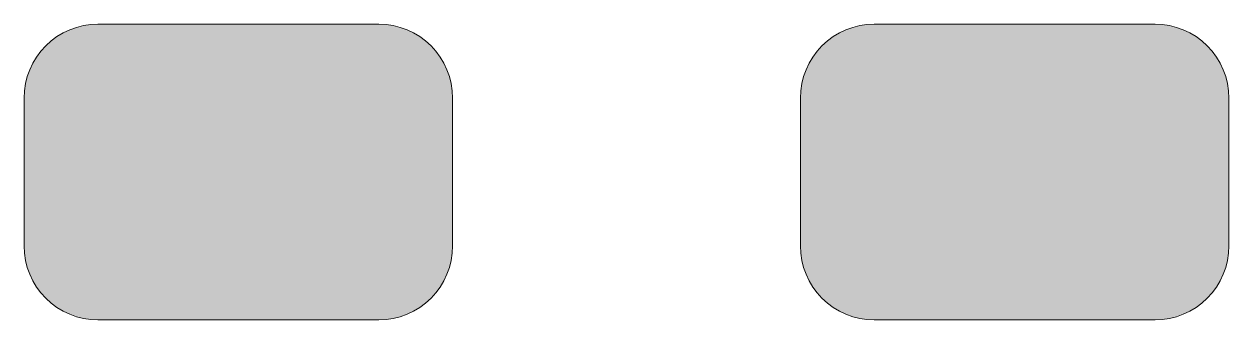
# Model space of a CAD drawing. Header units: millimetres. Extents: x -16.3 to 39.6, y -103.9 to -60.4.
# Drawn here: x -11.03 to -6.954, y -96.364 to -95.364 of the extents above; entities that cross this region are included whole.
import ezdxf

# ---------------------------------------------------------------- set-up
doc = ezdxf.new("R2010")
doc.units = ezdxf.units.MM
doc.header["$MEASUREMENT"] = 0
doc.layers.add('Camada 1', color=7, linetype='Continuous')

msp = doc.modelspace()

# ---------------------------------------------------------------- hatches: boundary and pattern name
at = {"layer": 'Camada 1', "true_color": 0x840000}
h = msp.add_hatch(color=16, dxfattribs=at)
edge = h.paths.add_edge_path()
edge.add_spline(control_points=[(-9.8052, -95.3655), (-9.8052, -95.3655), (-9.7811, -95.3691), (-9.7811, -95.3691), (-9.7811, -95.3691), (-9.7572, -95.3752), (-9.7572, -95.3752), (-9.7572, -95.3752), (-9.7341, -95.3833), (-9.7341, -95.3833), (-9.7341, -95.3833), (-9.712, -95.3937), (-9.712, -95.3937), (-9.712, -95.3937), (-9.6909, -95.4064), (-9.6909, -95.4064), (-9.6909, -95.4064), (-9.6713, -95.4211), (-9.6713, -95.4211), (-9.6713, -95.4211), (-9.653, -95.4374), (-9.653, -95.4374), (-9.653, -95.4374), (-9.6365, -95.4557), (-9.6365, -95.4557), (-9.6365, -95.4557), (-9.622, -95.4755), (-9.622, -95.4755), (-9.622, -95.4755), (-9.6093, -95.4963), (-9.6093, -95.4963), (-9.6093, -95.4963), (-9.5989, -95.5187), (-9.5989, -95.5187), (-9.5989, -95.5187), (-9.5906, -95.5418), (-9.5906, -95.5418), (-9.5906, -95.5418), (-9.5847, -95.5654), (-9.5847, -95.5654), (-9.5847, -95.5654), (-9.5809, -95.5898), (-9.5809, -95.5898), (-9.5809, -95.5898), (-9.5799, -95.6142), (-9.5799, -95.6142), (-9.5799, -95.6142), (-9.5799, -96.1143), (-9.5799, -96.1143), (-9.5799, -96.1143), (-9.5809, -96.1387), (-9.5809, -96.1387), (-9.5809, -96.1387), (-9.5847, -96.1631), (-9.5847, -96.1631), (-9.5847, -96.1631), (-9.5906, -96.1869), (-9.5906, -96.1869), (-9.5906, -96.1869), (-9.5989, -96.2101), (-9.5989, -96.2101), (-9.5989, -96.2101), (-9.6093, -96.2322), (-9.6093, -96.2322), (-9.6093, -96.2322), (-9.622, -96.2532), (-9.622, -96.2532), (-9.622, -96.2532), (-9.6365, -96.2728), (-9.6365, -96.2728), (-9.6365, -96.2728), (-9.653, -96.2911), (-9.653, -96.2911), (-9.653, -96.2911), (-9.6713, -96.3076), (-9.6713, -96.3076), (-9.6713, -96.3076), (-9.6909, -96.3221), (-9.6909, -96.3221), (-9.6909, -96.3221), (-9.712, -96.3348), (-9.712, -96.3348), (-9.712, -96.3348), (-9.7341, -96.3452), (-9.7341, -96.3452), (-9.7341, -96.3452), (-9.7572, -96.3536), (-9.7572, -96.3536), (-9.7572, -96.3536), (-9.7811, -96.3594), (-9.7811, -96.3594), (-9.7811, -96.3594), (-9.8052, -96.363), (-9.8052, -96.363), (-9.8052, -96.363), (-9.8298, -96.3642), (-9.8298, -96.3642), (-9.8298, -96.3642), (-10.7798, -96.3642), (-10.7798, -96.3642), (-10.7798, -96.3642), (-10.8044, -96.363), (-10.8044, -96.363), (-10.8044, -96.363), (-10.8285, -96.3594), (-10.8285, -96.3594), (-10.8285, -96.3594), (-10.8524, -96.3536), (-10.8524, -96.3536), (-10.8524, -96.3536), (-10.8755, -96.3452), (-10.8755, -96.3452), (-10.8755, -96.3452), (-10.8976, -96.3348), (-10.8976, -96.3348), (-10.8976, -96.3348), (-10.9187, -96.3221), (-10.9187, -96.3221), (-10.9187, -96.3221), (-10.9383, -96.3076), (-10.9383, -96.3076), (-10.9383, -96.3076), (-10.9566, -96.2911), (-10.9566, -96.2911), (-10.9566, -96.2911), (-10.9731, -96.2728), (-10.9731, -96.2728), (-10.9731, -96.2728), (-10.9876, -96.2532), (-10.9876, -96.2532), (-10.9876, -96.2532), (-11.0003, -96.2322), (-11.0003, -96.2322), (-11.0003, -96.2322), (-11.0107, -96.2101), (-11.0107, -96.2101), (-11.0107, -96.2101), (-11.019, -96.1869), (-11.019, -96.1869), (-11.019, -96.1869), (-11.0249, -96.1631), (-11.0249, -96.1631), (-11.0249, -96.1631), (-11.0287, -96.1387), (-11.0287, -96.1387), (-11.0287, -96.1387), (-11.0297, -96.1143), (-11.0297, -96.1143), (-11.0297, -96.1143), (-11.0297, -95.6142), (-11.0297, -95.6142), (-11.0297, -95.6142), (-11.0287, -95.5898), (-11.0287, -95.5898), (-11.0287, -95.5898), (-11.0249, -95.5654), (-11.0249, -95.5654), (-11.0249, -95.5654), (-11.019, -95.5418), (-11.019, -95.5418), (-11.019, -95.5418), (-11.0107, -95.5187), (-11.0107, -95.5187), (-11.0107, -95.5187), (-11.0003, -95.4963), (-11.0003, -95.4963), (-11.0003, -95.4963), (-10.9876, -95.4755), (-10.9876, -95.4755), (-10.9876, -95.4755), (-10.9731, -95.4557), (-10.9731, -95.4557), (-10.9731, -95.4557), (-10.9566, -95.4374), (-10.9566, -95.4374), (-10.9566, -95.4374), (-10.9383, -95.4211), (-10.9383, -95.4211), (-10.9383, -95.4211), (-10.9187, -95.4064), (-10.9187, -95.4064), (-10.9187, -95.4064), (-10.8976, -95.3937), (-10.8976, -95.3937), (-10.8976, -95.3937), (-10.8755, -95.3833), (-10.8755, -95.3833), (-10.8755, -95.3833), (-10.8524, -95.3752), (-10.8524, -95.3752), (-10.8524, -95.3752), (-10.8285, -95.3691), (-10.8285, -95.3691), (-10.8285, -95.3691), (-10.8044, -95.3655), (-10.8044, -95.3655), (-10.8044, -95.3655), (-10.7798, -95.3642), (-10.7798, -95.3642), (-10.7798, -95.3642), (-9.8298, -95.3642), (-9.8298, -95.3642), (-9.8298, -95.3642), (-9.8052, -95.3655), (-9.8052, -95.3655)], knot_values=[0, 0, 0, 0, 0.014706, 0.014706, 0.014706, 0.029412, 0.029412, 0.029412, 0.044118, 0.044118, 0.044118, 0.058824, 0.058824, 0.058824, 0.073529, 0.073529, 0.073529, 0.088235, 0.088235, 0.088235, 0.102941, 0.102941, 0.102941, 0.117647, 0.117647, 0.117647, 0.132353, 0.132353, 0.132353, 0.147059, 0.147059, 0.147059, 0.161765, 0.161765, 0.161765, 0.176471, 0.176471, 0.176471, 0.191176, 0.191176, 0.191176, 0.205882, 0.205882, 0.205882, 0.220588, 0.220588, 0.220588, 0.235294, 0.235294, 0.235294, 0.25, 0.25, 0.25, 0.264706, 0.264706, 0.264706, 0.279412, 0.279412, 0.279412, 0.294118, 0.294118, 0.294118, 0.308824, 0.308824, 0.308824, 0.323529, 0.323529, 0.323529, 0.338235, 0.338235, 0.338235, 0.352941, 0.352941, 0.352941, 0.367647, 0.367647, 0.367647, 0.382353, 0.382353, 0.382353, 0.397059, 0.397059, 0.397059, 0.411765, 0.411765, 0.411765, 0.426471, 0.426471, 0.426471, 0.441176, 0.441176, 0.441176, 0.455882, 0.455882, 0.455882, 0.470588, 0.470588, 0.470588, 0.485294, 0.485294, 0.485294, 0.5, 0.5, 0.5, 0.514706, 0.514706, 0.514706, 0.529412, 0.529412, 0.529412, 0.544118, 0.544118, 0.544118, 0.558824, 0.558824, 0.558824, 0.573529, 0.573529, 0.573529, 0.588235, 0.588235, 0.588235, 0.602941, 0.602941, 0.602941, 0.617647, 0.617647, 0.617647, 0.632353, 0.632353, 0.632353, 0.647059, 0.647059, 0.647059, 0.661765, 0.661765, 0.661765, 0.676471, 0.676471, 0.676471, 0.691176, 0.691176, 0.691176, 0.705882, 0.705882, 0.705882, 0.720588, 0.720588, 0.720588, 0.735294, 0.735294, 0.735294, 0.75, 0.75, 0.75, 0.764706, 0.764706, 0.764706, 0.779412, 0.779412, 0.779412, 0.794118, 0.794118, 0.794118, 0.808824, 0.808824, 0.808824, 0.823529, 0.823529, 0.823529, 0.838235, 0.838235, 0.838235, 0.852941, 0.852941, 0.852941, 0.867647, 0.867647, 0.867647, 0.882353, 0.882353, 0.882353, 0.897059, 0.897059, 0.897059, 0.911765, 0.911765, 0.911765, 0.926471, 0.926471, 0.926471, 0.941176, 0.941176, 0.941176, 0.955882, 0.955882, 0.955882, 0.970588, 0.970588, 0.970588, 0.985294, 0.985294, 0.985294, 1, 1, 1, 1], degree=3, periodic=1)
h = msp.add_hatch(color=16, dxfattribs=at)
edge = h.paths.add_edge_path()
edge.add_spline(control_points=[(-7.1788, -95.3655), (-7.1788, -95.3655), (-7.1547, -95.3691), (-7.1547, -95.3691), (-7.1547, -95.3691), (-7.1308, -95.3752), (-7.1308, -95.3752), (-7.1308, -95.3752), (-7.1077, -95.3833), (-7.1077, -95.3833), (-7.1077, -95.3833), (-7.0856, -95.3937), (-7.0856, -95.3937), (-7.0856, -95.3937), (-7.0645, -95.4064), (-7.0645, -95.4064), (-7.0645, -95.4064), (-7.045, -95.4211), (-7.045, -95.4211), (-7.045, -95.4211), (-7.0267, -95.4374), (-7.0267, -95.4374), (-7.0267, -95.4374), (-7.0102, -95.4557), (-7.0102, -95.4557), (-7.0102, -95.4557), (-6.9957, -95.4755), (-6.9957, -95.4755), (-6.9957, -95.4755), (-6.983, -95.4963), (-6.983, -95.4963), (-6.983, -95.4963), (-6.9726, -95.5187), (-6.9726, -95.5187), (-6.9726, -95.5187), (-6.9642, -95.5418), (-6.9642, -95.5418), (-6.9642, -95.5418), (-6.9583, -95.5654), (-6.9583, -95.5654), (-6.9583, -95.5654), (-6.9545, -95.5898), (-6.9545, -95.5898), (-6.9545, -95.5898), (-6.9535, -95.6142), (-6.9535, -95.6142), (-6.9535, -95.6142), (-6.9535, -96.1143), (-6.9535, -96.1143), (-6.9535, -96.1143), (-6.9545, -96.1387), (-6.9545, -96.1387), (-6.9545, -96.1387), (-6.9583, -96.1631), (-6.9583, -96.1631), (-6.9583, -96.1631), (-6.9642, -96.1869), (-6.9642, -96.1869), (-6.9642, -96.1869), (-6.9726, -96.2101), (-6.9726, -96.2101), (-6.9726, -96.2101), (-6.983, -96.2322), (-6.983, -96.2322), (-6.983, -96.2322), (-6.9957, -96.2532), (-6.9957, -96.2532), (-6.9957, -96.2532), (-7.0102, -96.2728), (-7.0102, -96.2728), (-7.0102, -96.2728), (-7.0267, -96.2911), (-7.0267, -96.2911), (-7.0267, -96.2911), (-7.045, -96.3076), (-7.045, -96.3076), (-7.045, -96.3076), (-7.0645, -96.3221), (-7.0645, -96.3221), (-7.0645, -96.3221), (-7.0856, -96.3348), (-7.0856, -96.3348), (-7.0856, -96.3348), (-7.1077, -96.3452), (-7.1077, -96.3452), (-7.1077, -96.3452), (-7.1308, -96.3536), (-7.1308, -96.3536), (-7.1308, -96.3536), (-7.1547, -96.3594), (-7.1547, -96.3594), (-7.1547, -96.3594), (-7.1788, -96.363), (-7.1788, -96.363), (-7.1788, -96.363), (-7.2035, -96.3642), (-7.2035, -96.3642), (-7.2035, -96.3642), (-8.1534, -96.3642), (-8.1534, -96.3642), (-8.1534, -96.3642), (-8.1781, -96.363), (-8.1781, -96.363), (-8.1781, -96.363), (-8.2022, -96.3594), (-8.2022, -96.3594), (-8.2022, -96.3594), (-8.2261, -96.3536), (-8.2261, -96.3536), (-8.2261, -96.3536), (-8.2492, -96.3452), (-8.2492, -96.3452), (-8.2492, -96.3452), (-8.2713, -96.3348), (-8.2713, -96.3348), (-8.2713, -96.3348), (-8.2924, -96.3221), (-8.2924, -96.3221), (-8.2924, -96.3221), (-8.3119, -96.3076), (-8.3119, -96.3076), (-8.3119, -96.3076), (-8.3302, -96.2911), (-8.3302, -96.2911), (-8.3302, -96.2911), (-8.3467, -96.2728), (-8.3467, -96.2728), (-8.3467, -96.2728), (-8.3612, -96.2532), (-8.3612, -96.2532), (-8.3612, -96.2532), (-8.3739, -96.2322), (-8.3739, -96.2322), (-8.3739, -96.2322), (-8.3843, -96.2101), (-8.3843, -96.2101), (-8.3843, -96.2101), (-8.3927, -96.1869), (-8.3927, -96.1869), (-8.3927, -96.1869), (-8.3985, -96.1631), (-8.3985, -96.1631), (-8.3985, -96.1631), (-8.4023, -96.1387), (-8.4023, -96.1387), (-8.4023, -96.1387), (-8.4034, -96.1143), (-8.4034, -96.1143), (-8.4034, -96.1143), (-8.4034, -95.6142), (-8.4034, -95.6142), (-8.4034, -95.6142), (-8.4023, -95.5898), (-8.4023, -95.5898), (-8.4023, -95.5898), (-8.3985, -95.5654), (-8.3985, -95.5654), (-8.3985, -95.5654), (-8.3927, -95.5418), (-8.3927, -95.5418), (-8.3927, -95.5418), (-8.3843, -95.5187), (-8.3843, -95.5187), (-8.3843, -95.5187), (-8.3739, -95.4963), (-8.3739, -95.4963), (-8.3739, -95.4963), (-8.3612, -95.4755), (-8.3612, -95.4755), (-8.3612, -95.4755), (-8.3467, -95.4557), (-8.3467, -95.4557), (-8.3467, -95.4557), (-8.3302, -95.4374), (-8.3302, -95.4374), (-8.3302, -95.4374), (-8.3119, -95.4211), (-8.3119, -95.4211), (-8.3119, -95.4211), (-8.2924, -95.4064), (-8.2924, -95.4064), (-8.2924, -95.4064), (-8.2713, -95.3937), (-8.2713, -95.3937), (-8.2713, -95.3937), (-8.2492, -95.3833), (-8.2492, -95.3833), (-8.2492, -95.3833), (-8.2261, -95.3752), (-8.2261, -95.3752), (-8.2261, -95.3752), (-8.2022, -95.3691), (-8.2022, -95.3691), (-8.2022, -95.3691), (-8.1781, -95.3655), (-8.1781, -95.3655), (-8.1781, -95.3655), (-8.1534, -95.3642), (-8.1534, -95.3642), (-8.1534, -95.3642), (-7.2035, -95.3642), (-7.2035, -95.3642), (-7.2035, -95.3642), (-7.1788, -95.3655), (-7.1788, -95.3655)], knot_values=[0, 0, 0, 0, 0.014706, 0.014706, 0.014706, 0.029412, 0.029412, 0.029412, 0.044118, 0.044118, 0.044118, 0.058824, 0.058824, 0.058824, 0.073529, 0.073529, 0.073529, 0.088235, 0.088235, 0.088235, 0.102941, 0.102941, 0.102941, 0.117647, 0.117647, 0.117647, 0.132353, 0.132353, 0.132353, 0.147059, 0.147059, 0.147059, 0.161765, 0.161765, 0.161765, 0.176471, 0.176471, 0.176471, 0.191176, 0.191176, 0.191176, 0.205882, 0.205882, 0.205882, 0.220588, 0.220588, 0.220588, 0.235294, 0.235294, 0.235294, 0.25, 0.25, 0.25, 0.264706, 0.264706, 0.264706, 0.279412, 0.279412, 0.279412, 0.294118, 0.294118, 0.294118, 0.308824, 0.308824, 0.308824, 0.323529, 0.323529, 0.323529, 0.338235, 0.338235, 0.338235, 0.352941, 0.352941, 0.352941, 0.367647, 0.367647, 0.367647, 0.382353, 0.382353, 0.382353, 0.397059, 0.397059, 0.397059, 0.411765, 0.411765, 0.411765, 0.426471, 0.426471, 0.426471, 0.441176, 0.441176, 0.441176, 0.455882, 0.455882, 0.455882, 0.470588, 0.470588, 0.470588, 0.485294, 0.485294, 0.485294, 0.5, 0.5, 0.5, 0.514706, 0.514706, 0.514706, 0.529412, 0.529412, 0.529412, 0.544118, 0.544118, 0.544118, 0.558824, 0.558824, 0.558824, 0.573529, 0.573529, 0.573529, 0.588235, 0.588235, 0.588235, 0.602941, 0.602941, 0.602941, 0.617647, 0.617647, 0.617647, 0.632353, 0.632353, 0.632353, 0.647059, 0.647059, 0.647059, 0.661765, 0.661765, 0.661765, 0.676471, 0.676471, 0.676471, 0.691176, 0.691176, 0.691176, 0.705882, 0.705882, 0.705882, 0.720588, 0.720588, 0.720588, 0.735294, 0.735294, 0.735294, 0.75, 0.75, 0.75, 0.764706, 0.764706, 0.764706, 0.779412, 0.779412, 0.779412, 0.794118, 0.794118, 0.794118, 0.808824, 0.808824, 0.808824, 0.823529, 0.823529, 0.823529, 0.838235, 0.838235, 0.838235, 0.852941, 0.852941, 0.852941, 0.867647, 0.867647, 0.867647, 0.882353, 0.882353, 0.882353, 0.897059, 0.897059, 0.897059, 0.911765, 0.911765, 0.911765, 0.926471, 0.926471, 0.926471, 0.941176, 0.941176, 0.941176, 0.955882, 0.955882, 0.955882, 0.970588, 0.970588, 0.970588, 0.985294, 0.985294, 0.985294, 1, 1, 1, 1], degree=3, periodic=1)

# ---------------------------------------------------------------- linework, layer by layer
at = {"layer": 'Camada 1', "color": 16, "lineweight": 0}
for points in [[(-9.8052, -95.3655), (-9.8052, -95.3655), (-9.7811, -95.3691), (-9.7811, -95.3691), (-9.7811, -95.3691), (-9.7572, -95.3752), (-9.7572, -95.3752), (-9.7572, -95.3752), (-9.7341, -95.3833), (-9.7341, -95.3833), (-9.7341, -95.3833), (-9.712, -95.3937), (-9.712, -95.3937), (-9.712, -95.3937), (-9.6909, -95.4064), (-9.6909, -95.4064), (-9.6909, -95.4064), (-9.6713, -95.4211), (-9.6713, -95.4211), (-9.6713, -95.4211), (-9.653, -95.4374), (-9.653, -95.4374), (-9.653, -95.4374), (-9.6365, -95.4557), (-9.6365, -95.4557), (-9.6365, -95.4557), (-9.622, -95.4755), (-9.622, -95.4755), (-9.622, -95.4755), (-9.6093, -95.4963), (-9.6093, -95.4963), (-9.6093, -95.4963), (-9.5989, -95.5187), (-9.5989, -95.5187), (-9.5989, -95.5187), (-9.5906, -95.5418), (-9.5906, -95.5418), (-9.5906, -95.5418), (-9.5847, -95.5654), (-9.5847, -95.5654), (-9.5847, -95.5654), (-9.5809, -95.5898), (-9.5809, -95.5898), (-9.5809, -95.5898), (-9.5799, -95.6142), (-9.5799, -95.6142), (-9.5799, -95.6142), (-9.5799, -96.1143), (-9.5799, -96.1143), (-9.5799, -96.1143), (-9.5809, -96.1387), (-9.5809, -96.1387), (-9.5809, -96.1387), (-9.5847, -96.1631), (-9.5847, -96.1631), (-9.5847, -96.1631), (-9.5906, -96.1869), (-9.5906, -96.1869), (-9.5906, -96.1869), (-9.5989, -96.2101), (-9.5989, -96.2101), (-9.5989, -96.2101), (-9.6093, -96.2322), (-9.6093, -96.2322), (-9.6093, -96.2322), (-9.622, -96.2532), (-9.622, -96.2532), (-9.622, -96.2532), (-9.6365, -96.2728), (-9.6365, -96.2728), (-9.6365, -96.2728), (-9.653, -96.2911), (-9.653, -96.2911), (-9.653, -96.2911), (-9.6713, -96.3076), (-9.6713, -96.3076), (-9.6713, -96.3076), (-9.6909, -96.3221), (-9.6909, -96.3221), (-9.6909, -96.3221), (-9.712, -96.3348), (-9.712, -96.3348), (-9.712, -96.3348), (-9.7341, -96.3452), (-9.7341, -96.3452), (-9.7341, -96.3452), (-9.7572, -96.3536), (-9.7572, -96.3536), (-9.7572, -96.3536), (-9.7811, -96.3594), (-9.7811, -96.3594), (-9.7811, -96.3594), (-9.8052, -96.363), (-9.8052, -96.363), (-9.8052, -96.363), (-9.8298, -96.3642), (-9.8298, -96.3642), (-9.8298, -96.3642), (-10.7798, -96.3642), (-10.7798, -96.3642), (-10.7798, -96.3642), (-10.8044, -96.363), (-10.8044, -96.363), (-10.8044, -96.363), (-10.8285, -96.3594), (-10.8285, -96.3594), (-10.8285, -96.3594), (-10.8524, -96.3536), (-10.8524, -96.3536), (-10.8524, -96.3536), (-10.8755, -96.3452), (-10.8755, -96.3452), (-10.8755, -96.3452), (-10.8976, -96.3348), (-10.8976, -96.3348), (-10.8976, -96.3348), (-10.9187, -96.3221), (-10.9187, -96.3221), (-10.9187, -96.3221), (-10.9383, -96.3076), (-10.9383, -96.3076), (-10.9383, -96.3076), (-10.9566, -96.2911), (-10.9566, -96.2911), (-10.9566, -96.2911), (-10.9731, -96.2728), (-10.9731, -96.2728), (-10.9731, -96.2728), (-10.9876, -96.2532), (-10.9876, -96.2532), (-10.9876, -96.2532), (-11.0003, -96.2322), (-11.0003, -96.2322), (-11.0003, -96.2322), (-11.0107, -96.2101), (-11.0107, -96.2101), (-11.0107, -96.2101), (-11.019, -96.1869), (-11.019, -96.1869), (-11.019, -96.1869), (-11.0249, -96.1631), (-11.0249, -96.1631), (-11.0249, -96.1631), (-11.0287, -96.1387), (-11.0287, -96.1387), (-11.0287, -96.1387), (-11.0297, -96.1143), (-11.0297, -96.1143), (-11.0297, -96.1143), (-11.0297, -95.6142), (-11.0297, -95.6142), (-11.0297, -95.6142), (-11.0287, -95.5898), (-11.0287, -95.5898), (-11.0287, -95.5898), (-11.0249, -95.5654), (-11.0249, -95.5654), (-11.0249, -95.5654), (-11.019, -95.5418), (-11.019, -95.5418), (-11.019, -95.5418), (-11.0107, -95.5187), (-11.0107, -95.5187), (-11.0107, -95.5187), (-11.0003, -95.4963), (-11.0003, -95.4963), (-11.0003, -95.4963), (-10.9876, -95.4755), (-10.9876, -95.4755), (-10.9876, -95.4755), (-10.9731, -95.4557), (-10.9731, -95.4557), (-10.9731, -95.4557), (-10.9566, -95.4374), (-10.9566, -95.4374), (-10.9566, -95.4374), (-10.9383, -95.4211), (-10.9383, -95.4211), (-10.9383, -95.4211), (-10.9187, -95.4064), (-10.9187, -95.4064), (-10.9187, -95.4064), (-10.8976, -95.3937), (-10.8976, -95.3937), (-10.8976, -95.3937), (-10.8755, -95.3833), (-10.8755, -95.3833), (-10.8755, -95.3833), (-10.8524, -95.3752), (-10.8524, -95.3752), (-10.8524, -95.3752), (-10.8285, -95.3691), (-10.8285, -95.3691), (-10.8285, -95.3691), (-10.8044, -95.3655), (-10.8044, -95.3655), (-10.8044, -95.3655), (-10.7798, -95.3642), (-10.7798, -95.3642), (-10.7798, -95.3642), (-9.8298, -95.3642), (-9.8298, -95.3642), (-9.8298, -95.3642), (-9.8052, -95.3655), (-9.8052, -95.3655)], [(-7.1788, -95.3655), (-7.1788, -95.3655), (-7.1547, -95.3691), (-7.1547, -95.3691), (-7.1547, -95.3691), (-7.1308, -95.3752), (-7.1308, -95.3752), (-7.1308, -95.3752), (-7.1077, -95.3833), (-7.1077, -95.3833), (-7.1077, -95.3833), (-7.0856, -95.3937), (-7.0856, -95.3937), (-7.0856, -95.3937), (-7.0645, -95.4064), (-7.0645, -95.4064), (-7.0645, -95.4064), (-7.045, -95.4211), (-7.045, -95.4211), (-7.045, -95.4211), (-7.0267, -95.4374), (-7.0267, -95.4374), (-7.0267, -95.4374), (-7.0102, -95.4557), (-7.0102, -95.4557), (-7.0102, -95.4557), (-6.9957, -95.4755), (-6.9957, -95.4755), (-6.9957, -95.4755), (-6.983, -95.4963), (-6.983, -95.4963), (-6.983, -95.4963), (-6.9726, -95.5187), (-6.9726, -95.5187), (-6.9726, -95.5187), (-6.9642, -95.5418), (-6.9642, -95.5418), (-6.9642, -95.5418), (-6.9583, -95.5654), (-6.9583, -95.5654), (-6.9583, -95.5654), (-6.9545, -95.5898), (-6.9545, -95.5898), (-6.9545, -95.5898), (-6.9535, -95.6142), (-6.9535, -95.6142), (-6.9535, -95.6142), (-6.9535, -96.1143), (-6.9535, -96.1143), (-6.9535, -96.1143), (-6.9545, -96.1387), (-6.9545, -96.1387), (-6.9545, -96.1387), (-6.9583, -96.1631), (-6.9583, -96.1631), (-6.9583, -96.1631), (-6.9642, -96.1869), (-6.9642, -96.1869), (-6.9642, -96.1869), (-6.9726, -96.2101), (-6.9726, -96.2101), (-6.9726, -96.2101), (-6.983, -96.2322), (-6.983, -96.2322), (-6.983, -96.2322), (-6.9957, -96.2532), (-6.9957, -96.2532), (-6.9957, -96.2532), (-7.0102, -96.2728), (-7.0102, -96.2728), (-7.0102, -96.2728), (-7.0267, -96.2911), (-7.0267, -96.2911), (-7.0267, -96.2911), (-7.045, -96.3076), (-7.045, -96.3076), (-7.045, -96.3076), (-7.0645, -96.3221), (-7.0645, -96.3221), (-7.0645, -96.3221), (-7.0856, -96.3348), (-7.0856, -96.3348), (-7.0856, -96.3348), (-7.1077, -96.3452), (-7.1077, -96.3452), (-7.1077, -96.3452), (-7.1308, -96.3536), (-7.1308, -96.3536), (-7.1308, -96.3536), (-7.1547, -96.3594), (-7.1547, -96.3594), (-7.1547, -96.3594), (-7.1788, -96.363), (-7.1788, -96.363), (-7.1788, -96.363), (-7.2035, -96.3642), (-7.2035, -96.3642), (-7.2035, -96.3642), (-8.1534, -96.3642), (-8.1534, -96.3642), (-8.1534, -96.3642), (-8.1781, -96.363), (-8.1781, -96.363), (-8.1781, -96.363), (-8.2022, -96.3594), (-8.2022, -96.3594), (-8.2022, -96.3594), (-8.2261, -96.3536), (-8.2261, -96.3536), (-8.2261, -96.3536), (-8.2492, -96.3452), (-8.2492, -96.3452), (-8.2492, -96.3452), (-8.2713, -96.3348), (-8.2713, -96.3348), (-8.2713, -96.3348), (-8.2924, -96.3221), (-8.2924, -96.3221), (-8.2924, -96.3221), (-8.3119, -96.3076), (-8.3119, -96.3076), (-8.3119, -96.3076), (-8.3302, -96.2911), (-8.3302, -96.2911), (-8.3302, -96.2911), (-8.3467, -96.2728), (-8.3467, -96.2728), (-8.3467, -96.2728), (-8.3612, -96.2532), (-8.3612, -96.2532), (-8.3612, -96.2532), (-8.3739, -96.2322), (-8.3739, -96.2322), (-8.3739, -96.2322), (-8.3843, -96.2101), (-8.3843, -96.2101), (-8.3843, -96.2101), (-8.3927, -96.1869), (-8.3927, -96.1869), (-8.3927, -96.1869), (-8.3985, -96.1631), (-8.3985, -96.1631), (-8.3985, -96.1631), (-8.4023, -96.1387), (-8.4023, -96.1387), (-8.4023, -96.1387), (-8.4034, -96.1143), (-8.4034, -96.1143), (-8.4034, -96.1143), (-8.4034, -95.6142), (-8.4034, -95.6142), (-8.4034, -95.6142), (-8.4023, -95.5898), (-8.4023, -95.5898), (-8.4023, -95.5898), (-8.3985, -95.5654), (-8.3985, -95.5654), (-8.3985, -95.5654), (-8.3927, -95.5418), (-8.3927, -95.5418), (-8.3927, -95.5418), (-8.3843, -95.5187), (-8.3843, -95.5187), (-8.3843, -95.5187), (-8.3739, -95.4963), (-8.3739, -95.4963), (-8.3739, -95.4963), (-8.3612, -95.4755), (-8.3612, -95.4755), (-8.3612, -95.4755), (-8.3467, -95.4557), (-8.3467, -95.4557), (-8.3467, -95.4557), (-8.3302, -95.4374), (-8.3302, -95.4374), (-8.3302, -95.4374), (-8.3119, -95.4211), (-8.3119, -95.4211), (-8.3119, -95.4211), (-8.2924, -95.4064), (-8.2924, -95.4064), (-8.2924, -95.4064), (-8.2713, -95.3937), (-8.2713, -95.3937), (-8.2713, -95.3937), (-8.2492, -95.3833), (-8.2492, -95.3833), (-8.2492, -95.3833), (-8.2261, -95.3752), (-8.2261, -95.3752), (-8.2261, -95.3752), (-8.2022, -95.3691), (-8.2022, -95.3691), (-8.2022, -95.3691), (-8.1781, -95.3655), (-8.1781, -95.3655), (-8.1781, -95.3655), (-8.1534, -95.3642), (-8.1534, -95.3642), (-8.1534, -95.3642), (-7.2035, -95.3642), (-7.2035, -95.3642), (-7.2035, -95.3642), (-7.1788, -95.3655), (-7.1788, -95.3655)]]:
    msp.add_open_spline(points, degree=3, knots=[0, 0, 0, 0, 0.014706, 0.014706, 0.014706, 0.029412, 0.029412, 0.029412, 0.044118, 0.044118, 0.044118, 0.058824, 0.058824, 0.058824, 0.073529, 0.073529, 0.073529, 0.088235, 0.088235, 0.088235, 0.102941, 0.102941, 0.102941, 0.117647, 0.117647, 0.117647, 0.132353, 0.132353, 0.132353, 0.147059, 0.147059, 0.147059, 0.161765, 0.161765, 0.161765, 0.176471, 0.176471, 0.176471, 0.191176, 0.191176, 0.191176, 0.205882, 0.205882, 0.205882, 0.220588, 0.220588, 0.220588, 0.235294, 0.235294, 0.235294, 0.25, 0.25, 0.25, 0.264706, 0.264706, 0.264706, 0.279412, 0.279412, 0.279412, 0.294118, 0.294118, 0.294118, 0.308824, 0.308824, 0.308824, 0.323529, 0.323529, 0.323529, 0.338235, 0.338235, 0.338235, 0.352941, 0.352941, 0.352941, 0.367647, 0.367647, 0.367647, 0.382353, 0.382353, 0.382353, 0.397059, 0.397059, 0.397059, 0.411765, 0.411765, 0.411765, 0.426471, 0.426471, 0.426471, 0.441176, 0.441176, 0.441176, 0.455882, 0.455882, 0.455882, 0.470588, 0.470588, 0.470588, 0.485294, 0.485294, 0.485294, 0.5, 0.5, 0.5, 0.514706, 0.514706, 0.514706, 0.529412, 0.529412, 0.529412, 0.544118, 0.544118, 0.544118, 0.558824, 0.558824, 0.558824, 0.573529, 0.573529, 0.573529, 0.588235, 0.588235, 0.588235, 0.602941, 0.602941, 0.602941, 0.617647, 0.617647, 0.617647, 0.632353, 0.632353, 0.632353, 0.647059, 0.647059, 0.647059, 0.661765, 0.661765, 0.661765, 0.676471, 0.676471, 0.676471, 0.691176, 0.691176, 0.691176, 0.705882, 0.705882, 0.705882, 0.720588, 0.720588, 0.720588, 0.735294, 0.735294, 0.735294, 0.75, 0.75, 0.75, 0.764706, 0.764706, 0.764706, 0.779412, 0.779412, 0.779412, 0.794118, 0.794118, 0.794118, 0.808824, 0.808824, 0.808824, 0.823529, 0.823529, 0.823529, 0.838235, 0.838235, 0.838235, 0.852941, 0.852941, 0.852941, 0.867647, 0.867647, 0.867647, 0.882353, 0.882353, 0.882353, 0.897059, 0.897059, 0.897059, 0.911765, 0.911765, 0.911765, 0.926471, 0.926471, 0.926471, 0.941176, 0.941176, 0.941176, 0.955882, 0.955882, 0.955882, 0.970588, 0.970588, 0.970588, 0.985294, 0.985294, 0.985294, 1, 1, 1, 1], dxfattribs=at)

doc.saveas('drawing.dxf')
